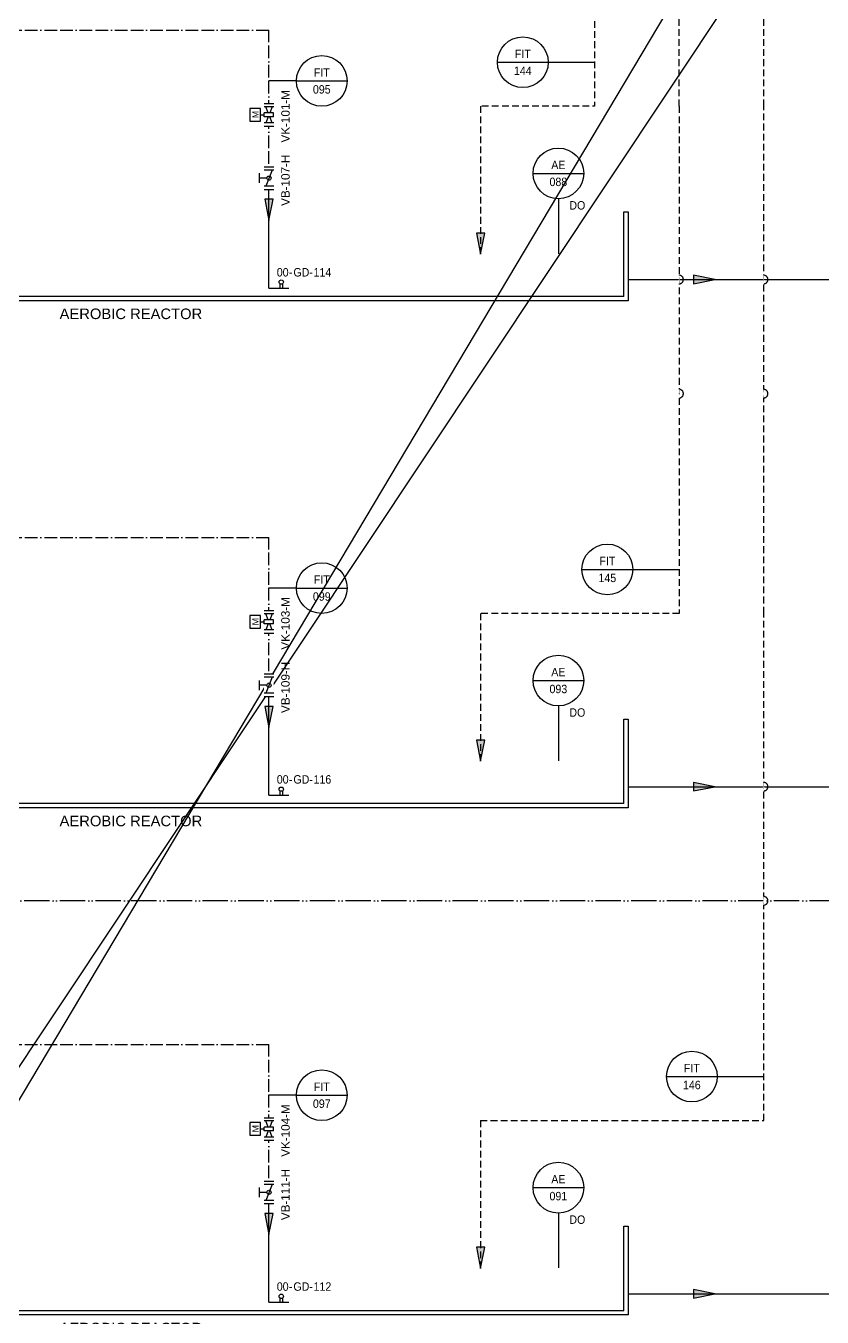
# Model space of a CAD drawing. Header units: millimetres. Extents: x 0 to 679, y 0 to 756.
# Drawn here: x 188.5 to 376.9, y 252.5 to 558 of the extents above; entities that cross this region are included whole.
import ezdxf
from ezdxf.enums import TextEntityAlignment as Align

# ---------------------------------------------------------------- set-up
doc = ezdxf.new("R2010")
doc.units = ezdxf.units.MM
for name, pattern in [('HIDDEN', [9.525, 6.35, -3.175]), ('RefPIDBOD$0$ACAD_ISO11W100', [33, 12, -3, 12, -3, 0, -3]), ('refpidrasreturntobiologytrains$0$ACAD_ISO05W100', [33, 24, -3, 0, -3, 0, -3])]:
    doc.linetypes.add(name, pattern=pattern)
doc.layers.get('DEFPOINTS').update_dxf_attribs({"color": 10})
for name, color, linetype in [('chemical', 130, 'HIDDEN'), ('equipment', 5, 'Continuous'), ('instrumentation', 4, 'Continuous'), ('RefPIDBOD$0$air', 80, 'RefPIDBOD$0$ACAD_ISO11W100'), ('RefPIDBOD$0$Text', 7, 'Continuous'), ('refpidrasreturntobiologytrains$0$sludge', 19, 'refpidrasreturntobiologytrains$0$ACAD_ISO05W100'), ('unit', 1, 'Continuous'), ('valve', 7, 'Continuous')]:
    doc.layers.add(name, color=color, linetype=linetype)
doc.layers.add('sewer', color=7, linetype='Continuous', true_color=0x1c2600)
doc.styles.add('Diffusor_AerationDiffuserGridFCRReactor$0$Organica', font='arial.ttf')
doc.styles.add('Organica', font='arial.ttf')
doc.styles.add('RefPIDBOD$0$Organica', font='arial.ttf')

# ---------------------------------------------------------------- blocks, each defined once
blk = doc.blocks.new('*U56')
at = {"layer": 'DEFPOINTS'}
blk.add_line((0, -378), (450, 378), dxfattribs=at)
blk = doc.blocks.new('break')
blk.add_arc((0, 0), 1, 270, 90)
blk.add_wipeout([(-0.12, -0.11), (-0.12, -0.89), (0, -1), (0.12, -0.89), (0.12, -0.11), (0, 0)])
blk.add_wipeout([(-0.12, 0.11), (-0.12, 0.89), (0, 1), (0.12, 0.89), (0.12, 0.11), (0, 0)])
blk = doc.blocks.new('*U53')
at = {"color": 4}
for p, q in [((-6, 17), (6, 17)), ((6, 17), (17, 17))]:
    blk.add_line(p, q, dxfattribs=at)
blk.add_circle((0, 17), 6, dxfattribs=at)
at = {"style": 'Organica', "width": 0.9}
for tag, flags, p in [('SP_FLUID', 9, (31.18, 71.35)), ('SP_FLOW', 9, (31.18, 68.35)), ('EQUIP_TYPE', 9, (31.18, 65.35)), ('AREA_CODE', 9, (31.18, 62.35)), ('NOTE', 9, (31.18, 59.35)), ('NOTE_CHINESE', 9, (31.18, 56.35)), ('MODEL', 9, (31.18, 53.35)), ('MANUFACTURE', 9, (31.18, 50.35)), ('SPECIFICATION', 9, (31.18, 47.35)), ('DI', 9, (31.18, 44.35)), ('DO', 9, (31.18, 41.35)), ('AI', 9, (31.18, 38.35)), ('AO', 9, (31.18, 35.35)), ('PB', 9, (31.18, 32.35)), ('PO', 9, (31.18, 29.35)), ('TAG_ID', 8, (0, 19)), ('TAG', 8, (0, 15))]:
    blk.add_attdef(tag, text='', height=2, dxfattribs=dict(at, flags=flags)).set_placement(p, align=Align.MIDDLE_CENTER)
blk = doc.blocks.new('*U17')
for p, q in [((1, 21), (0, 21)), ((0, 21), (0, 1)), ((1, 1), (1, 21)), ((245, 1), (245, 21)), ((245, 21), (246, 21)), ((246, 21), (246, 1)), ((0, 1), (0, 0)), ((246, 0), (0, 0)), ((245, 1), (1, 1)), ((246, 1), (246, 0))]:
    blk.add_line(p, q)
at = {"style": 'RefPIDBOD$0$Organica', "flags": 1}
for tag, p in [('AREA_CODE', (16.02, 62.63)), ('EQUIP_TYPE', (16.02, 59.63)), ('WIDTH', (16.02, 56.63)), ('HEIGHT', (16.02, 53.69)), ('LENGTH', (16.02, 50.66)), ('LIQUIDLEVEL', (16.02, 47.66)), ('VOLUME', (16.02, 44.7))]:
    blk.add_attdef(tag, text='', height=2, dxfattribs=at).set_placement(p, align=Align.MIDDLE_CENTER)
at = {"layer": 'RefPIDBOD$0$Text', "style": 'RefPIDBOD$0$Organica'}
for tag, p in [('NAME1', (128.31, -3.11)), ('NAME2', (128.31, -6.86))]:
    blk.add_attdef(tag, text='', height=2.5, dxfattribs=at).set_placement(p, align=Align.MIDDLE_CENTER)
blk = doc.blocks.new('*U15')
at = {"color": 4, "lineweight": 25, "ltscale": 0.25}
for p, q in [((-6, 17), (6, 17)), ((0, 11), (0, -2))]:
    blk.add_line(p, q, dxfattribs=at)
at = {"color": 4}
blk.add_circle((0, 17), 6, dxfattribs=at)
at = {"insert": (4.49, 9.42), "char_height": 2, "width": 5.3402, "attachment_point": 5, "line_spacing_factor": 0.9, "style": 'RefPIDBOD$0$Organica'}
blk.add_mtext('{\\W0.9;DO}', dxfattribs=at)
at = {"style": 'RefPIDBOD$0$Organica', "width": 0.9}
for tag, flags, p in [('EQUIP_TYPE', 9, (31.18, 65.35)), ('AREA_CODE', 9, (31.18, 62.35)), ('NOTE', 9, (31.18, 59.35)), ('NOTE_CHINESE', 9, (31.18, 56.35)), ('MODEL', 9, (31.18, 53.35)), ('MANUFACTURE', 9, (31.18, 50.35)), ('SPECIFICATION', 9, (31.18, 47.35)), ('DI', 9, (31.18, 44.35)), ('DO', 9, (31.18, 41.35)), ('AI', 9, (31.18, 38.35)), ('AO', 9, (31.18, 35.35)), ('PB', 9, (31.18, 32.35)), ('PO', 9, (31.18, 29.35)), ('TAG_ID', 8, (0, 19))]:
    blk.add_attdef(tag, text='', height=2, dxfattribs=dict(at, flags=flags)).set_placement(p, align=Align.MIDDLE_CENTER)
at = {"style": 'RefPIDBOD$0$Organica', "width": 0.9, "flags": 8}
blk.add_attdef('TAG_001', (-2.09, 14.01), '', height=2, dxfattribs=at)
blk = doc.blocks.new('*U16')
at = {"color": 4, "lineweight": 25, "ltscale": 0.25}
for q in [(-12.5, 17), (6, 17)]:
    blk.add_line((-6, 17), q, dxfattribs=at)
at = {"color": 4}
blk.add_circle((0, 17), 6, dxfattribs=at)
at = {"style": 'RefPIDBOD$0$Organica', "width": 0.9}
for tag, flags, p in [('SP_FLUID', 9, (31.18, 71.35)), ('SP_FLOW', 9, (31.18, 68.35)), ('EQUIP_TYPE', 9, (31.18, 65.35)), ('AREA_CODE', 9, (31.18, 62.35)), ('NOTE', 9, (31.18, 59.35)), ('NOTE_CHINESE', 9, (31.18, 56.35)), ('MODEL', 9, (31.18, 53.35)), ('MANUFACTURE', 9, (31.18, 50.35)), ('SPECIFICATION', 9, (31.18, 47.35)), ('DI', 9, (31.18, 44.35)), ('DO', 9, (31.18, 41.35)), ('AI', 9, (31.18, 38.35)), ('AO', 9, (31.18, 35.35)), ('PB', 9, (31.18, 32.35)), ('PO', 9, (31.18, 29.35)), ('TAG_ID', 8, (0, 19))]:
    blk.add_attdef(tag, text='', height=2, dxfattribs=dict(at, flags=flags)).set_placement(p, align=Align.MIDDLE_CENTER)
at = {"style": 'RefPIDBOD$0$Organica', "width": 0.9, "flags": 8}
blk.add_attdef('TAG_001', (-2.09, 14.01), '', height=2, dxfattribs=at)
blk = doc.blocks.new('*U19')
blk.add_line((1.5, 4.5), (-1.5, 4.5))
at = {"char_height": 2, "width": 5.3402, "style": 'RefPIDBOD$0$Organica'}
for s, insert, attachment_point in [('-M', (2.6, -3.9), 4), ('-', (-1.98, -3.9), 6)]:
    blk.add_mtext(s, dxfattribs=dict(at, insert=insert, attachment_point=attachment_point))
at = {"style": 'RefPIDBOD$0$Organica'}
for tag, flags, p in [('EQUIP_TYPE', 1, (-8.63, 62.54)), ('NOTE', 1, (-8.63, 59.54)), ('NOTE_CHINESE', 1, (-8.63, 56.54)), ('AREA_CODE', 1, (-8.63, 53.54)), ('DI', 1, (-8.63, 50.54)), ('DO', 1, (-8.63, 47.54)), ('AI', 1, (-8.63, 44.54)), ('AO', 1, (-8.63, 41.54)), ('PB', 1, (-8.63, 38.54)), ('PO', 1, (-8.63, 35.54)), ('SP_ACTUATED', 1, (-8.63, 32.54)), ('SIZE', 1, (-8.63, 23.54)), ('MATERIAL', 1, (-8.63, 19.54)), ('PRESSURE', 1, (-8.63, 15.54)), ('TAG', 8, (0.33, -3.9))]:
    blk.add_attdef(tag, text='', height=2, dxfattribs=dict(at, flags=flags)).set_placement(p, align=Align.MIDDLE_CENTER)
blk.add_attdef('TAG_ID', text='', height=2, dxfattribs=at).set_placement((-2.86, -3.9), align=Align.MIDDLE_RIGHT)
blk.add_wipeout([(-2.67, 1.14), (2.67, 1.14), (2.67, -1.14), (-2.67, -1.14)])
for p, q in [((-1.5, 4.5), (-1.5, 2)), ((1.5, 2), (1.5, 4.5)), ((-2.67, 1.14), (-2.67, -1.14)), ((-1.9, -1.14), (-1.9, 1.14)), ((-0.46, 0.19), (-1.9, 0.76)), ((-1.5, 2), (0, 2)), ((-0.46, -1.11), (-0.46, 1.11)), ((-0.46, 1.11), (0.46, 1.11)), ((0, 2), (1.5, 2)), ((0, 2), (0, 1.11)), ((0.46, -1.11), (0.46, 1.11)), ((0.46, 0.19), (1.9, 0.76)), ((1.9, -1.14), (1.9, 1.14)), ((2.67, 1.14), (2.67, -1.14)), ((-1.9, -0.76), (-0.46, -0.19)), ((-0.46, -1.11), (0.46, -1.11)), ((1.9, -0.76), (0.46, -0.19))]:
    blk.add_line(p, q)
blk.add_text('M', height=1.5, dxfattribs=at).set_placement((-0.82, 2.47))
blk = doc.blocks.new('*U20')
at = {"char_height": 2, "width": 5.3402, "style": 'RefPIDBOD$0$Organica'}
for s, insert, attachment_point in [('-H', (2.6, -3.9), 4), ('-', (-1.98, -3.9), 6)]:
    blk.add_mtext(s, dxfattribs=dict(at, insert=insert, attachment_point=attachment_point))
at = {"style": 'RefPIDBOD$0$Organica'}
for tag, flags, p in [('EQUIP_TYPE', 1, (-8.63, 62.54)), ('NOTE', 1, (-8.63, 59.54)), ('NOTE_CHINESE', 1, (-8.63, 56.54)), ('AREA_CODE', 1, (-8.63, 53.54)), ('DI', 1, (-8.63, 50.54)), ('DO', 1, (-8.63, 47.54)), ('AI', 1, (-8.63, 44.54)), ('AO', 1, (-8.63, 41.54)), ('PB', 1, (-8.63, 38.54)), ('PO', 1, (-8.63, 35.54)), ('SP_ACTUATED', 1, (-8.63, 32.54)), ('SIZE', 1, (-8.63, 23.54)), ('MATERIAL', 1, (-8.63, 19.54)), ('PRESSURE', 1, (-8.63, 15.54)), ('TAG', 8, (0.33, -3.9))]:
    blk.add_attdef(tag, text='', height=2, dxfattribs=dict(at, flags=flags)).set_placement(p, align=Align.MIDDLE_CENTER)
blk.add_attdef('TAG_ID', text='', height=2, dxfattribs=at).set_placement((-2.86, -3.9), align=Align.MIDDLE_RIGHT)
blk.add_wipeout([(-2.67, 1.14), (2.67, 1.14), (2.67, -1.14), (-2.67, -1.14)])
for p, q in [((-2.67, 1.14), (-2.67, -1.14)), ((-1.9, -1.14), (-1.9, 1.14)), ((1.9, -0.76), (-1.9, 0.76)), ((1.14, 2.29), (-1.14, 2.29)), ((0, 0.5), (0, 2.29)), ((1.9, -1.14), (1.9, 1.14)), ((2.67, 1.14), (2.67, -1.14))]:
    blk.add_line(p, q)
blk.add_circle((0, 0), 0.5)
blk = doc.blocks.new('*U22')
blk.add_hatch(color=256).paths.add_polyline_path([(4.21, 2), (3.61, 2, 0.327852)])
for p, q in [((1, 1), (1, 22)), ((1, 1), (5.67, 1)), ((3.61, 2), (3.61, 1)), ((3.61, 2), (4.21, 2)), ((4.21, 2), (4.21, 1))]:
    blk.add_line(p, q)
blk.add_circle((3.91, 2.41), 0.507)
at = {"char_height": 2, "width": 5.3402, "attachment_point": 6, "line_spacing_factor": 0.9, "style": 'Diffusor_AerationDiffuserGridFCRReactor$0$Organica'}
for insert in [(6.55, 4.72), (11.35, 4.72)]:
    blk.add_mtext('{\\W0.9;-}', dxfattribs=dict(at, insert=insert))
at = {"style": 'Diffusor_AerationDiffuserGridFCRReactor$0$Organica', "flags": 1}
for tag, p in [('EQUIP_TYPE', (30.85, 68.43)), ('NOTE', (30.85, 65.43)), ('NOTE_CHINESE', (30.85, 62.43)), ('MATERIAL_MEMBRANE', (30.85, 59.33)), ('MATERIAL_PIPE', (30.85, 56.33)), ('MATERIAL_FRAME', (30.85, 53.33)), ('STB_DTY', (30.85, 50.13)), ('MODEL', (30.85, 47.01)), ('MANUFACTURE', (30.85, 43.91)), ('NUMBEROFG', (30.85, 40.63)), ('NUMBEROFDIFF', (30.85, 37.52)), ('INSTALLATION', (31.25, 34.42)), ('UNIT_FLOWMIN', (31.25, 31.42)), ('UNIT_FLOWMAX', (31.25, 28.42)), ('SP_FLOWMAX', (31.25, 25.42)), ('SP_FLOWMIN', (31.25, 22.42)), ('PROCESSUNITAREA', (31.25, 19.05))]:
    blk.add_attdef(tag, text='', height=2, dxfattribs=at).set_placement(p, align=Align.MIDDLE_CENTER)
at = {"style": 'Diffusor_AerationDiffuserGridFCRReactor$0$Organica', "width": 0.9}
for tag, p in [('AREA_CODE', (5.65, 4.72)), ('TAG_ID', (10.56, 4.72))]:
    blk.add_attdef(tag, text='', height=2, dxfattribs=at).set_placement(p, align=Align.MIDDLE_RIGHT)
at = {"style": 'Diffusor_AerationDiffuserGridFCRReactor$0$Organica', "width": 0.9, "flags": 8}
blk.add_attdef('TAG', text='', height=2, dxfattribs=at).set_placement((13.65, 4.72), align=Align.MIDDLE_CENTER)

msp = doc.modelspace()

# ---------------------------------------------------------------- hatches: boundary and pattern name
for points in [[(295.08, 509), (296.08, 504), (297.08, 509)], [(346.5, 497), (351.5, 498), (346.5, 499)], [(295.08, 389), (296.08, 384), (297.08, 389)], [(346.5, 377), (351.5, 378), (346.5, 379)], [(295.08, 269), (296.08, 264), (297.08, 269)], [(346.5, 257), (351.5, 258), (346.5, 259)]]:
    msp.add_hatch(color=256).paths.add_polyline_path(points)

# ---------------------------------------------------------------- linework, layer by layer
at = {"lineweight": 25, "ltscale": 0.25}
for points in [[(245, 517), (246, 512)], [(247, 517), (245, 517)], [(246, 512), (247, 517)], [(245, 397), (246, 392)], [(247, 397), (245, 397)], [(246, 392), (247, 397)], [(245, 277), (246, 272)], [(247, 277), (245, 277)], [(246, 272), (247, 277)]]:
    msp.add_lwpolyline(points, dxfattribs=at)
for points in [[(295.08, 509), (296.08, 504)], [(297.08, 509), (295.08, 509)], [(296.08, 504), (297.08, 509)], [(351.5, 498), (346.5, 499)], [(346.5, 499), (346.5, 497)], [(346.5, 497), (351.5, 498)], [(295.08, 389), (296.08, 384)], [(297.08, 389), (295.08, 389)], [(296.08, 384), (297.08, 389)], [(351.5, 378), (346.5, 379)], [(346.5, 379), (346.5, 377)], [(346.5, 377), (351.5, 378)], [(295.08, 269), (296.08, 264)], [(297.08, 269), (295.08, 269)], [(296.08, 264), (297.08, 269)], [(351.5, 258), (346.5, 259)], [(346.5, 259), (346.5, 257)], [(346.5, 257), (351.5, 258)]]:
    msp.add_lwpolyline(points)
at = {"layer": 'chemical', "ltscale": 0.25}
for p, q in [((296.08, 539), (296.08, 504)), ((343.08, 539), (343.08, 419)), ((363.08, 419), (363.08, 539)), ((343.08, 419), (296.08, 419)), ((296.08, 419), (296.08, 384)), ((363.08, 299), (363.08, 419)), ((296.08, 299), (363.08, 299)), ((296.08, 299), (296.08, 264))]:
    msp.add_line(p, q, dxfattribs=at)
at = {"layer": 'chemical', "ltscale": 0.25, "flags": 128}
for points in [[(323.08, 616.29), (323.08, 539), (296.08, 539)], [(343.08, 539), (343.08, 616.29)], [(363.08, 539), (363.08, 616.29)]]:
    msp.add_lwpolyline(points, dxfattribs=at)
at = {"layer": 'DEFPOINTS'}
msp.add_line((6, 40), (456, 716), dxfattribs=at)
at = {"layer": 'RefPIDBOD$0$air', "lineweight": 25, "ltscale": 0.25}
for p, q in [((101, 557), (246, 557)), ((101, 437), (246, 437)), ((101, 317), (246, 317))]:
    msp.add_line(p, q, dxfattribs=at)
at = {"layer": 'RefPIDBOD$0$air', "lineweight": 25, "ltscale": 0.25, "flags": 128}
for points in [[(246, 517), (246, 557)], [(246, 397), (246, 437)], [(246, 277), (246, 317)]]:
    msp.add_lwpolyline(points, dxfattribs=at)
at = {"layer": 'refpidrasreturntobiologytrains$0$sludge', "lineweight": 25, "ltscale": 0.25}
msp.add_line((456, 351), (79, 351), dxfattribs=at)
at = {"layer": 'sewer', "lineweight": 25, "ltscale": 0.25}
for p, q in [((331, 498), (456, 498)), ((331, 378), (456, 378)), ((331, 258), (456, 258))]:
    msp.add_line(p, q, dxfattribs=at)

# ---------------------------------------------------------------- block references
at = {"layer": 'DEFPOINTS'}
msp.add_blockref('*U56', (6, 378), dxfattribs=at)
at = {"layer": 'instrumentation'}
ref = msp.add_blockref('*U53', (306.08, 532.41), dxfattribs=at)
ref.add_attrib('TAG', '144', dxfattribs={"layer": '0', "height": 2, "style": 'Organica', "width": 0.9}).set_placement((306.08, 547.41), align=Align.MIDDLE_CENTER)
ref.add_attrib('TAG_ID', 'FIT', dxfattribs={"layer": '0', "height": 2, "style": 'Organica', "width": 0.9}).set_placement((306.08, 551.41), align=Align.MIDDLE_CENTER)
ref = msp.add_blockref('*U16', (258.5, 528), dxfattribs=at)
ref.add_attrib('TAG', '095', dxfattribs={"layer": '0', "height": 2, "style": 'RefPIDBOD$0$Organica', "width": 0.9}).set_placement((258.5, 543), align=Align.MIDDLE_CENTER)
ref.add_attrib('TAG_ID', 'FIT', dxfattribs={"layer": '0', "height": 2, "style": 'RefPIDBOD$0$Organica', "width": 0.9}).set_placement((258.5, 547), align=Align.MIDDLE_CENTER)
ref = msp.add_blockref('*U15', (314.49, 506.12), dxfattribs=at)
ref.add_attrib('TAG', '088', dxfattribs={"layer": '0', "height": 2, "style": 'RefPIDBOD$0$Organica', "width": 0.9}).set_placement((314.49, 521.12), align=Align.MIDDLE_CENTER)
ref.add_attrib('TAG_ID', 'AE', dxfattribs={"layer": '0', "height": 2, "style": 'RefPIDBOD$0$Organica', "width": 0.9}).set_placement((314.49, 525.12), align=Align.MIDDLE_CENTER)
ref = msp.add_blockref('*U53', (326.08, 412.41), dxfattribs=at)
ref.add_attrib('TAG', '145', dxfattribs={"layer": '0', "height": 2, "style": 'Organica', "width": 0.9}).set_placement((326.08, 427.41), align=Align.MIDDLE_CENTER)
ref.add_attrib('TAG_ID', 'FIT', dxfattribs={"layer": '0', "height": 2, "style": 'Organica', "width": 0.9}).set_placement((326.08, 431.41), align=Align.MIDDLE_CENTER)
ref = msp.add_blockref('*U16', (258.5, 408), dxfattribs=at)
ref.add_attrib('TAG', '099', dxfattribs={"layer": '0', "height": 2, "style": 'RefPIDBOD$0$Organica', "width": 0.9}).set_placement((258.5, 423), align=Align.MIDDLE_CENTER)
ref.add_attrib('TAG_ID', 'FIT', dxfattribs={"layer": '0', "height": 2, "style": 'RefPIDBOD$0$Organica', "width": 0.9}).set_placement((258.5, 427), align=Align.MIDDLE_CENTER)
ref = msp.add_blockref('*U15', (314.49, 386.12), dxfattribs=at)
ref.add_attrib('TAG', '093', dxfattribs={"layer": '0', "height": 2, "style": 'RefPIDBOD$0$Organica', "width": 0.9}).set_placement((314.49, 401.12), align=Align.MIDDLE_CENTER)
ref.add_attrib('TAG_ID', 'AE', dxfattribs={"layer": '0', "height": 2, "style": 'RefPIDBOD$0$Organica', "width": 0.9}).set_placement((314.49, 405.12), align=Align.MIDDLE_CENTER)
ref = msp.add_blockref('*U53', (346.08, 292.41), dxfattribs=at)
ref.add_attrib('TAG', '146', dxfattribs={"layer": '0', "height": 2, "style": 'Organica', "width": 0.9}).set_placement((346.08, 307.41), align=Align.MIDDLE_CENTER)
ref.add_attrib('TAG_ID', 'FIT', dxfattribs={"layer": '0', "height": 2, "style": 'Organica', "width": 0.9}).set_placement((346.08, 311.41), align=Align.MIDDLE_CENTER)
ref = msp.add_blockref('*U16', (258.5, 288), dxfattribs=at)
ref.add_attrib('TAG', '097', dxfattribs={"layer": '0', "height": 2, "style": 'RefPIDBOD$0$Organica', "width": 0.9}).set_placement((258.5, 303), align=Align.MIDDLE_CENTER)
ref.add_attrib('TAG_ID', 'FIT', dxfattribs={"layer": '0', "height": 2, "style": 'RefPIDBOD$0$Organica', "width": 0.9}).set_placement((258.5, 307), align=Align.MIDDLE_CENTER)
ref = msp.add_blockref('*U15', (314.49, 266.12), dxfattribs=at)
ref.add_attrib('TAG', '091', dxfattribs={"layer": '0', "height": 2, "style": 'RefPIDBOD$0$Organica', "width": 0.9}).set_placement((314.49, 281.12), align=Align.MIDDLE_CENTER)
ref.add_attrib('TAG_ID', 'AE', dxfattribs={"layer": '0', "height": 2, "style": 'RefPIDBOD$0$Organica', "width": 0.9}).set_placement((314.49, 285.12), align=Align.MIDDLE_CENTER)
at = {"layer": 'unit'}
ref = msp.add_blockref('*U17', (85, 493), dxfattribs=at)
ref.add_attrib('NAME1_001', 'AEROBIC REACTOR', (196.45, 488.64), dxfattribs={"layer": 'RefPIDBOD$0$Text', "height": 2.5, "style": 'RefPIDBOD$0$Organica'})
ref = msp.add_blockref('*U17', (85, 373), dxfattribs=at)
ref.add_attrib('NAME1_001', 'AEROBIC REACTOR', (196.45, 368.64), dxfattribs={"layer": 'RefPIDBOD$0$Text', "height": 2.5, "style": 'RefPIDBOD$0$Organica'})
ref = msp.add_blockref('*U17', (85, 253), dxfattribs=at)
ref.add_attrib('NAME1_001', 'AEROBIC REACTOR', (196.45, 248.64), dxfattribs={"layer": 'RefPIDBOD$0$Text', "height": 2.5, "style": 'RefPIDBOD$0$Organica'})

# ---------------------------------------------------------------- next in the draw order: block references
at = {"layer": 'chemical'}
for p in [(343.08, 498), (363.08, 498), (343.08, 471), (363.08, 471), (363.08, 378), (363.08, 351)]:
    msp.add_blockref('break', p, dxfattribs=at)
at = {"layer": 'valve'}
ref = msp.add_blockref('*U19', (246, 537), dxfattribs=dict(at, rotation=90))
ref.add_attrib('TAG', '101', dxfattribs={"layer": '0', "height": 2, "rotation": 90, "style": 'RefPIDBOD$0$Organica'}).set_placement((249.9, 537.33), align=Align.MIDDLE_CENTER)
ref.add_attrib('TAG_ID', 'VK', dxfattribs={"layer": '0', "height": 2, "rotation": 90, "style": 'RefPIDBOD$0$Organica'}).set_placement((249.9, 534.14), align=Align.MIDDLE_RIGHT)
ref = msp.add_blockref('*U20', (246, 522), dxfattribs=dict(at, rotation=90))
ref.add_attrib('TAG', '107', dxfattribs={"layer": '0', "height": 2, "rotation": 90, "style": 'RefPIDBOD$0$Organica'}).set_placement((249.9, 522.33), align=Align.MIDDLE_CENTER)
ref.add_attrib('TAG_ID', 'VB', dxfattribs={"layer": '0', "height": 2, "rotation": 90, "style": 'RefPIDBOD$0$Organica'}).set_placement((249.9, 519.14), align=Align.MIDDLE_RIGHT)
ref = msp.add_blockref('*U19', (246, 417), dxfattribs=dict(at, rotation=90))
ref.add_attrib('TAG', '103', dxfattribs={"layer": '0', "height": 2, "rotation": 90, "style": 'RefPIDBOD$0$Organica'}).set_placement((249.9, 417.33), align=Align.MIDDLE_CENTER)
ref.add_attrib('TAG_ID', 'VK', dxfattribs={"layer": '0', "height": 2, "rotation": 90, "style": 'RefPIDBOD$0$Organica'}).set_placement((249.9, 414.14), align=Align.MIDDLE_RIGHT)
ref = msp.add_blockref('*U20', (246, 402), dxfattribs=dict(at, rotation=90))
ref.add_attrib('TAG', '109', dxfattribs={"layer": '0', "height": 2, "rotation": 90, "style": 'RefPIDBOD$0$Organica'}).set_placement((249.9, 402.33), align=Align.MIDDLE_CENTER)
ref.add_attrib('TAG_ID', 'VB', dxfattribs={"layer": '0', "height": 2, "rotation": 90, "style": 'RefPIDBOD$0$Organica'}).set_placement((249.9, 399.14), align=Align.MIDDLE_RIGHT)
ref = msp.add_blockref('*U19', (246, 297), dxfattribs=dict(at, rotation=90))
ref.add_attrib('TAG', '104', dxfattribs={"layer": '0', "height": 2, "rotation": 90, "style": 'RefPIDBOD$0$Organica'}).set_placement((249.9, 297.33), align=Align.MIDDLE_CENTER)
ref.add_attrib('TAG_ID', 'VK', dxfattribs={"layer": '0', "height": 2, "rotation": 90, "style": 'RefPIDBOD$0$Organica'}).set_placement((249.9, 294.14), align=Align.MIDDLE_RIGHT)
ref = msp.add_blockref('*U20', (246, 282), dxfattribs=dict(at, rotation=90))
ref.add_attrib('TAG', '111', dxfattribs={"layer": '0', "height": 2, "rotation": 90, "style": 'RefPIDBOD$0$Organica'}).set_placement((249.9, 282.33), align=Align.MIDDLE_CENTER)
ref.add_attrib('TAG_ID', 'VB', dxfattribs={"layer": '0', "height": 2, "rotation": 90, "style": 'RefPIDBOD$0$Organica'}).set_placement((249.9, 279.14), align=Align.MIDDLE_RIGHT)

# ---------------------------------------------------------------- next in the draw order: hatches: boundary and pattern name
for points in [[(245, 517), (246, 512), (247, 517)], [(245, 397), (246, 392), (247, 397)], [(245, 277), (246, 272), (247, 277)]]:
    msp.add_hatch(color=256).paths.add_polyline_path(points)

# ---------------------------------------------------------------- next in the draw order: block references
at = {"layer": 'equipment'}
ref = msp.add_blockref('*U22', (245, 495), dxfattribs=at)
ref.add_attrib('TAG', '114', dxfattribs={"layer": '0', "height": 2, "style": 'Diffusor_AerationDiffuserGridFCRReactor$0$Organica', "width": 0.9}).set_placement((258.65, 499.72), align=Align.MIDDLE_CENTER)
ref.add_attrib('AREA_CODE', '00', dxfattribs={"layer": '0', "height": 2, "style": 'Diffusor_AerationDiffuserGridFCRReactor$0$Organica', "width": 0.9}).set_placement((250.65, 499.72), align=Align.MIDDLE_RIGHT)
ref.add_attrib('TAG_ID', 'GD', dxfattribs={"layer": '0', "height": 2, "style": 'Diffusor_AerationDiffuserGridFCRReactor$0$Organica', "width": 0.9}).set_placement((255.56, 499.72), align=Align.MIDDLE_RIGHT)
ref = msp.add_blockref('*U22', (245, 375), dxfattribs=at)
ref.add_attrib('TAG', '116', dxfattribs={"layer": '0', "height": 2, "style": 'Diffusor_AerationDiffuserGridFCRReactor$0$Organica', "width": 0.9}).set_placement((258.65, 379.72), align=Align.MIDDLE_CENTER)
ref.add_attrib('AREA_CODE', '00', dxfattribs={"layer": '0', "height": 2, "style": 'Diffusor_AerationDiffuserGridFCRReactor$0$Organica', "width": 0.9}).set_placement((250.65, 379.72), align=Align.MIDDLE_RIGHT)
ref.add_attrib('TAG_ID', 'GD', dxfattribs={"layer": '0', "height": 2, "style": 'Diffusor_AerationDiffuserGridFCRReactor$0$Organica', "width": 0.9}).set_placement((255.56, 379.72), align=Align.MIDDLE_RIGHT)
ref = msp.add_blockref('*U22', (245, 255), dxfattribs=at)
ref.add_attrib('TAG', '112', dxfattribs={"layer": '0', "height": 2, "style": 'Diffusor_AerationDiffuserGridFCRReactor$0$Organica', "width": 0.9}).set_placement((258.65, 259.72), align=Align.MIDDLE_CENTER)
ref.add_attrib('AREA_CODE', '00', dxfattribs={"layer": '0', "height": 2, "style": 'Diffusor_AerationDiffuserGridFCRReactor$0$Organica', "width": 0.9}).set_placement((250.65, 259.72), align=Align.MIDDLE_RIGHT)
ref.add_attrib('TAG_ID', 'GD', dxfattribs={"layer": '0', "height": 2, "style": 'Diffusor_AerationDiffuserGridFCRReactor$0$Organica', "width": 0.9}).set_placement((255.56, 259.72), align=Align.MIDDLE_RIGHT)

doc.saveas('drawing.dxf')
